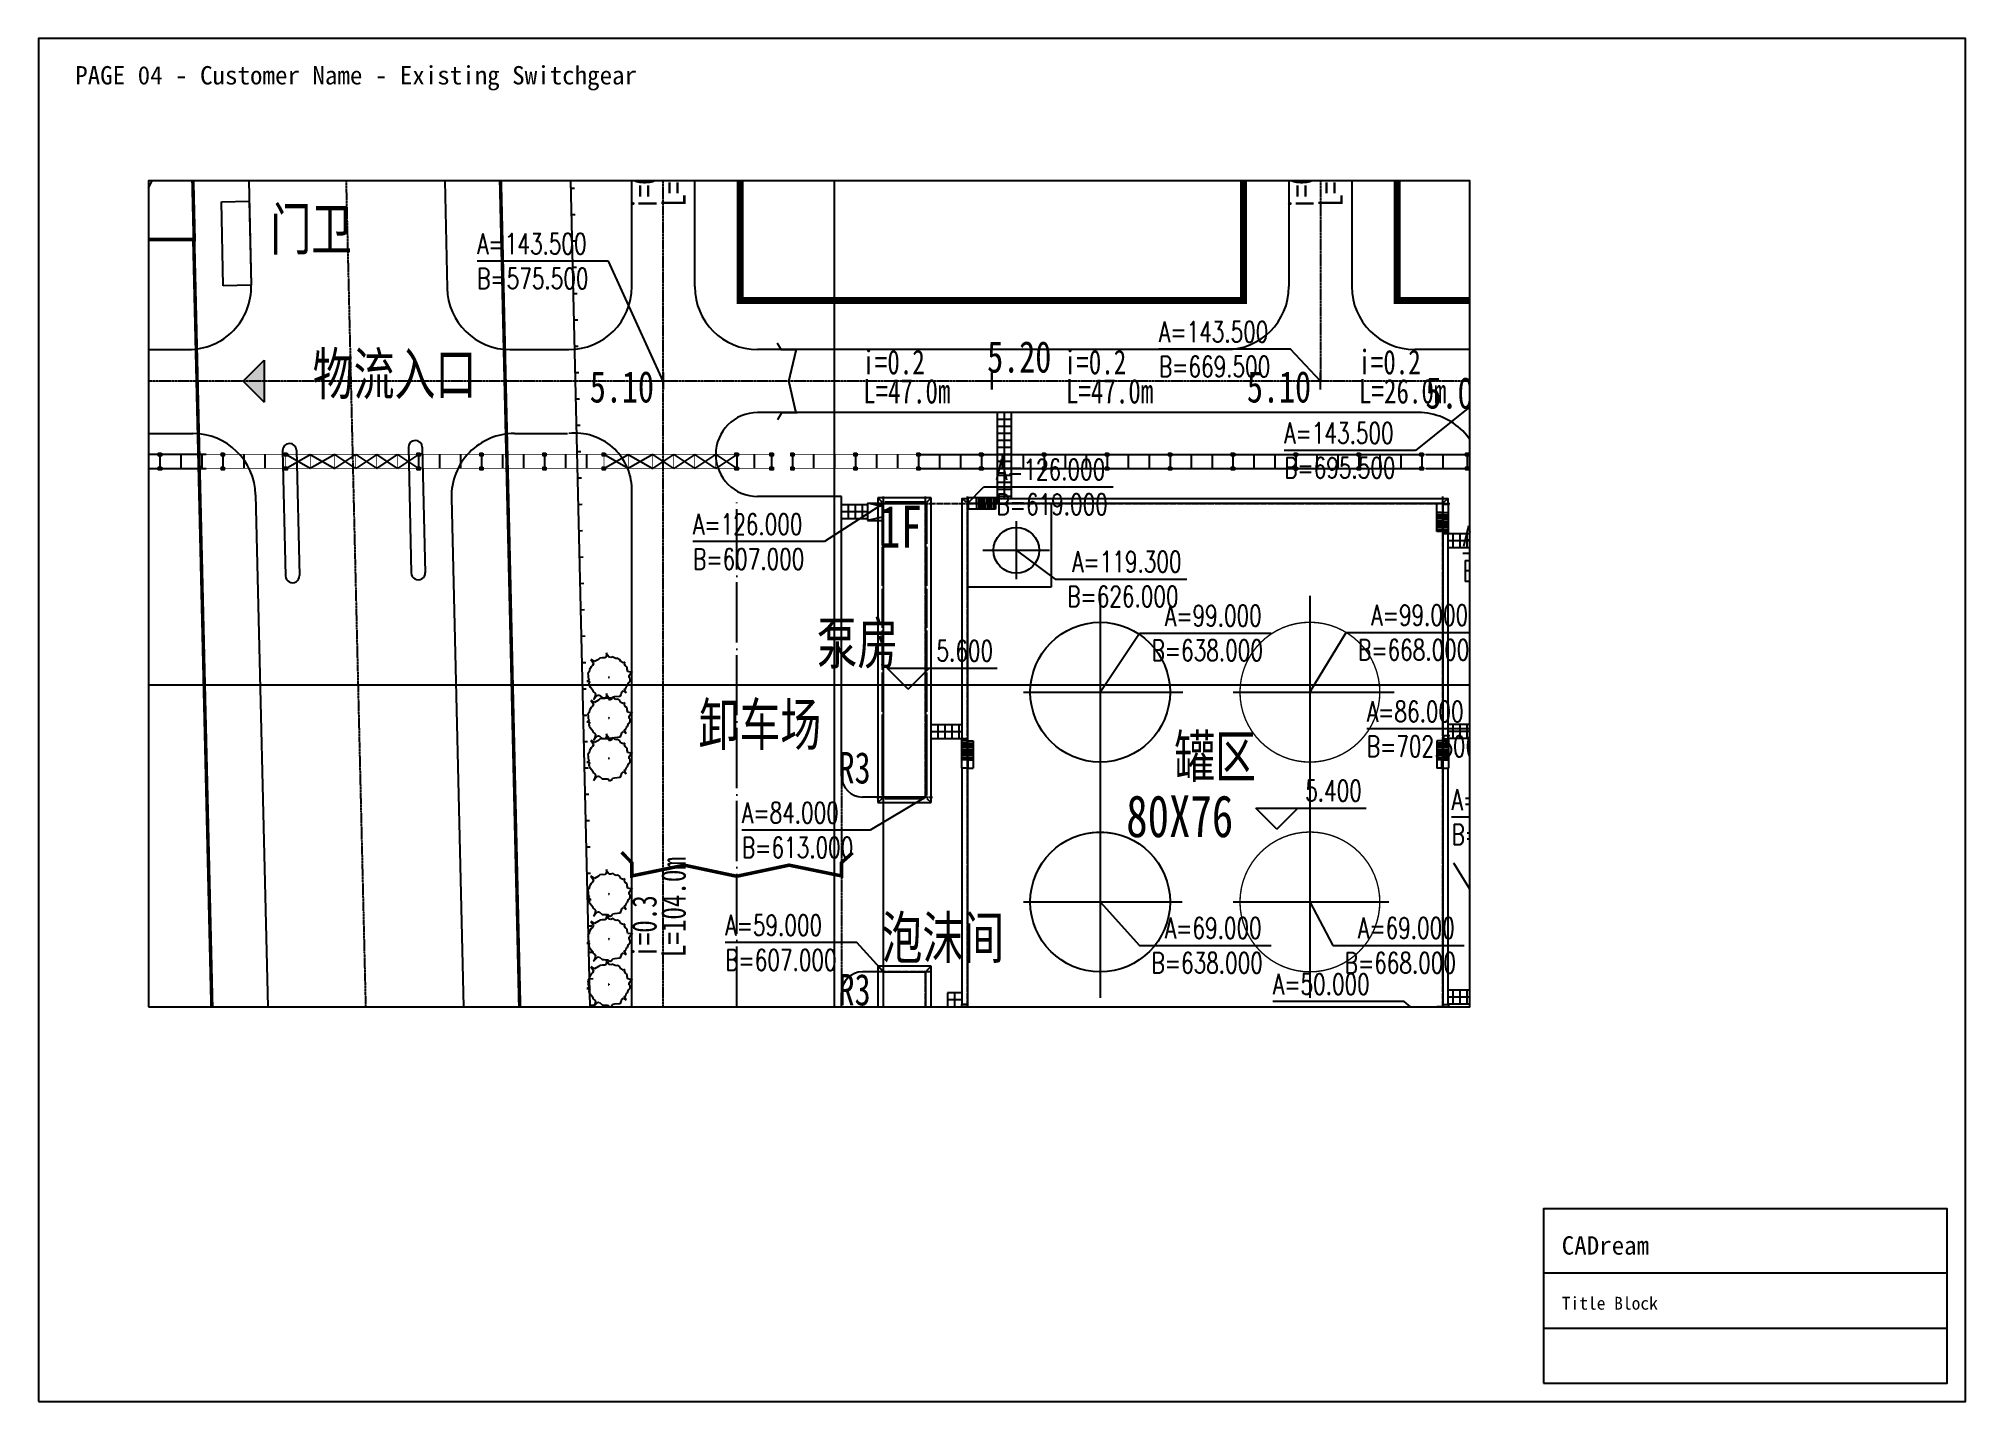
# Paper-space layout 'Layout1' of a CAD drawing. Header units: metres, sheet in millimetres. Extents: x 0 to 420, y 0 to 297.
# The model-space entities are those that its viewports show. They can reach past a viewport. Long polylines and large blocks are cut down to what shows.
import ezdxf

# ---------------------------------------------------------------- set-up
doc = ezdxf.new("R2010")
doc.units = ezdxf.units.M
for name, pattern in [('CENTER2', [28.575, 19.05, -3.175, 3.175, -3.175]), ('DASH', [0.35, 0.25, -0.1]), ('DOTE', [2.42, 2, -0.2, 0.02, -0.2])]:
    doc.linetypes.add(name, pattern=pattern)
for name, color, linetype in [('DIM_COOR', 3, 'CONTINUOUS'), ('DIM_ELEV', 3, 'CONTINUOUS'), ('DIM_SYMB', 3, 'CONTINUOUS'), ('DOTE', 1, 'DOTE'), ('GROUND', 2, 'CONTINUOUS'), ('GT_8', 7, 'CONTINUOUS'), ('PUB_TEXT', 7, 'CONTINUOUS'), ('road', 2, 'CONTINUOUS'), ('SHEET_BORDER', 8, 'Continuous'), ('SHEET_TEXT', 5, 'Continuous'), ('SHEET_TITLEBLOCK', 7, 'Continuous'), ('SHEET_VIEWPORT_FRAME', 6, 'Continuous'), ('STAIR', 2, 'CONTINUOUS'), ('定位中心线', 3, 'CENTER2'), ('新规划建筑', 4, 'CONTINUOUS'), ('方格网', 6, 'CONTINUOUS'), ('管架', 30, 'CONTINUOUS'), ('绿化', 3, 'CONTINUOUS'), ('选址蓝线', 5, 'CONTINUOUS'), ('道路HK', 1, 'CONTINUOUS')]:
    doc.layers.add(name, color=color, linetype=linetype)
doc.styles.add('_TCH_DIM', font='SIMPLEX', dxfattribs={"bigfont": 'GBCBIG'})
doc.styles.add('HZ', font='txt', dxfattribs={"width": 0.75})

# ---------------------------------------------------------------- blocks, each defined once
blk = doc.blocks.new('CADREAM_TITLEBLOCK_V1')
at = {"layer": 'SHEET_TITLEBLOCK'}
for p, q in [((0, 24), (88, 24)), ((0, 12), (88, 12))]:
    blk.add_line(p, q, dxfattribs=at)
blk.add_lwpolyline([(0, 0), (88, 0), (88, 38), (0, 38)], close=True, dxfattribs=at)
for s, height, p in [('CADream', 4, (4, 28)), ('Title Block', 2.8, (4, 16))]:
    blk.add_text(s, height=height, dxfattribs=at).set_placement(p)
blk = doc.blocks.new('$plan$00000783')
for p, q in [((-495.9, 1381.5), (-677.1, 1271.475)), ((-371.925, 1369.275), (-495.9, 1381.5)), ((-257.5, 1442.625), (-371.925, 1369.275)), ((-133.525, 1381.5), (-257.5, 1442.625)), ((-57.225, 1662.7), (-133.525, 1381.5)), ((-19.075, 1442.625), (-57.225, 1662.7)), ((114.425, 1418.175), (-19.075, 1442.625)), ((286.075, 1491.525), (114.425, 1418.175)), ((419.6, 1528.2), (286.075, 1491.525)), ((734.3, 1271.475), (419.6, 1528.2)), ((-1411.4, 134.475), (-1535.375, 61.125)), ((-1535.375, 61.125), (-1420.925, 0)), ((-1249.275, 916.925), (-1459.075, 916.925)), ((-1459.075, 916.925), (-1316.025, 843.575)), ((-1420.925, 0), (-1363.725, -171.15)), ((-1382.775, 281.2), (-1411.4, 134.475)), ((-1306.5, 525.7), (-1401.85, 427.9)), ((-1401.85, 427.9), (-1382.775, 281.2)), ((-1316.025, 843.575), (-1220.675, 684.625)), ((-1220.675, 684.625), (-1306.5, 525.7)), ((-1077.625, 941.375), (-1249.275, 916.925)), ((-982.25, 1051.4), (-1077.625, 941.375)), ((-858.275, 1259.25), (-982.25, 1149.2)), ((-982.25, 1149.2), (-982.25, 1051.4)), ((-677.1, 1271.475), (-858.275, 1259.25)), ((28.6, 36.675), (0, 0)), ((0, 0), (57.2, 0)), ((57.2, 0), (28.6, 36.675)), ((848.725, 1198.125), (734.3, 1271.475)), ((944.1, 1247.025), (848.725, 1198.125)), ((1134.825, 1185.9), (944.1, 1247.025)), ((1125.275, 1063.625), (1134.825, 1185.9)), ((1153.9, 978.05), (1125.275, 1063.625)), ((1316.025, 806.9), (1153.9, 978.05)), ((1411.375, 696.85), (1316.025, 806.9)), ((1430.45, 415.675), (1411.375, 696.85)), ((1516.275, 342.325), (1430.45, 415.675)), ((1754.675, 342.325), (1516.275, 342.325)), ((1525.8, 85.575), (1563.95, 195.6)), ((1554.425, -73.35), (1525.8, 85.575)), ((1563.95, 195.6), (1735.625, 281.2)), ((1735.625, 281.2), (1926.35, 354.55)), ((1926.35, 354.55), (1754.675, 342.325)), ((-1363.725, -171.15), (-1401.85, -330.1)), ((-1401.85, -330.1), (-1354.175, -513.475)), ((-1354.175, -513.475), (-1249.275, -586.825)), ((-1249.275, -586.825), (-1220.675, -684.65)), ((-1220.675, -684.65), (-1220.675, -806.9)), ((-1220.675, -806.9), (-1068.075, -880.25)), ((-1010.875, -1198.125), (-1077.625, -1357.05)), ((-1077.625, -1357.05), (-953.65, -1234.8)), ((-1068.075, -880.25), (-991.8, -978.05)), ((-991.8, -978.05), (-1010.875, -1198.125)), ((-953.65, -1234.8), (-829.675, -1149.225)), ((-829.675, -1149.225), (-734.3, -1173.675)), ((-734.3, -1173.675), (-619.875, -1295.925)), ((-619.875, -1295.925), (-476.825, -1405.95)), ((410.05, -1418.175), (619.85, -1357.05)), ((619.85, -1357.05), (743.825, -1259.25)), ((743.825, -1259.25), (905.95, -1234.8)), ((905.95, -1234.8), (982.25, -1124.775)), ((982.25, -1124.775), (1125.275, -990.275)), ((1125.275, -990.275), (1134.825, -892.475)), ((1134.825, -892.475), (1182.5, -868.025)), ((1182.5, -868.025), (1354.15, -904.7)), ((1211.125, -733.55), (1354.15, -709.1)), ((1354.15, -904.7), (1211.125, -733.55)), ((1354.15, -709.1), (1401.825, -647.975)), ((1401.825, -647.975), (1459.05, -537.925)), ((1449.525, -452.35), (1487.675, -146.7)), ((1497.2, -513.475), (1449.525, -452.35)), ((1459.05, -537.925), (1497.2, -513.475)), ((1487.675, -146.7), (1554.425, -73.35)), ((-476.825, -1405.95), (-343.325, -1418.175)), ((-343.325, -1418.175), (-28.625, -1503.775)), ((-28.625, -1503.775), (57.2, -1797.175)), ((57.2, -1797.175), (95.35, -1503.775)), ((95.35, -1503.775), (133.5, -1454.85)), ((133.5, -1454.85), (267, -1405.95)), ((267, -1405.95), (410.05, -1418.175))]:
    blk.add_line(p, q)
blk = doc.blocks.new('A$C1A160313')
at = {"layer": 'DOTE', "color": 1, "linetype": 'DOTE'}
for p, q in [((2.3, 35), (2.3, 78)), ((8.3, 35), (8.3, 78)), ((14.3, 0), (14.3, 78)), ((82.3, 0), (82.3, 78)), ((1.3, 77), (83.3, 77)), ((1.3, 35), (9.3, 35)), ((9.1, 10), (1.3, 10)), ((2.3, 1), (2.3, 10)), ((8.3, 1), (8.3, 10)), ((1.3, 1), (83.3, 1))]:
    blk.add_line(p, q, dxfattribs=at)
at = {"layer": 'GROUND'}
for p, q in [((9.1, 77.8), (1.5, 77.8)), ((1.5, 77.8), (1.5, 34.2)), ((2.1, 77.2), (1.5, 77.8)), ((8.1, 77.2), (2.5, 77.2)), ((8.5, 77.2), (9.1, 77.8)), ((9.1, 34.2), (9.1, 77.8)), ((14.18, 77.12), (13.58, 77.72)), ((82.42, 77.12), (83.02, 77.72)), ((2.1, 76.8), (2.1, 71.2)), ((8.5, 71.2), (8.5, 76.8)), ((2.1, 70.8), (2.1, 65.2)), ((8.5, 65.2), (8.5, 70.8)), ((2.1, 64.8), (2.1, 59.2)), ((8.5, 59.2), (8.5, 64.8)), ((2.1, 58.8), (2.1, 53.2)), ((8.5, 53.2), (8.5, 58.8)), ((2.1, 52.8), (2.1, 47.2)), ((8.5, 47.2), (8.5, 52.8)), ((2.1, 46.8), (2.1, 35.2)), ((8.5, 35.2), (8.5, 46.8)), ((2.1, 34.8), (1.5, 34.2)), ((1.5, 34.2), (9.1, 34.2)), ((2.5, 34.8), (8.1, 34.8)), ((8.5, 34.8), (9.1, 34.2)), ((9.1, 10.8), (1.5, 10.8)), ((1.5, 10.8), (1.5, 3.7)), ((2.1, 10.2), (1.5, 10.8)), ((8.5, 10.2), (9.1, 10.8)), ((9.1, 0.2), (9.1, 10.8)), ((1.5, 1.2), (1.5, 0.2)), ((2.1, 0.8), (1.5, 0.2)), ((1.5, 0.2), (9.1, 0.2)), ((2.1, 1.2), (2.1, 1.2)), ((8.5, 0.8), (9.1, 0.2)), ((14.18, 0.88), (13.58, 0.28)), ((82.42, 0.88), (83.02, 0.28))]:
    blk.add_line(p, q, dxfattribs=at)
for points in [[(13.58, 43.32), (13.58, 77.72), (14.42, 77.72)], [(18.62, 77.72), (82.18, 77.72)], [(82.18, 77.72), (83.02, 77.72), (83.02, 76.88)], [(83.02, 72.68), (83.02, 43.32)], [(13.58, 5.32), (13.58, 39.12)], [(83.02, 39.12), (83.02, 5.32)], [(14.42, 0.28), (13.58, 0.28), (13.58, 1.12)], [(82.18, 0.28), (14.42, 0.28)], [(83.02, 1.12), (83.02, 0.28), (82.18, 0.28)]]:
    blk.add_lwpolyline(points, dxfattribs=at)
at = {"layer": 'STAIR'}
for p, q in [((14.42, 77.12), (14.42, 77.82)), ((18.62, 77.82), (14.42, 77.82)), ((15.62, 77.12), (15.62, 77.82)), ((15.92, 77.12), (15.92, 77.82)), ((16.22, 77.12), (16.22, 77.82)), ((16.52, 77.12), (16.52, 77.82)), ((16.82, 77.12), (16.82, 77.82)), ((17.12, 77.12), (17.12, 77.82)), ((17.42, 77.12), (17.42, 77.82)), ((17.72, 77.12), (17.72, 77.82)), ((18.02, 77.12), (18.02, 77.82)), ((18.32, 77.12), (18.32, 77.82)), ((18.62, 77.12), (18.62, 77.82)), ((0, 77.05), (0, 74.55)), ((0, 77.05), (2.1, 77.05)), ((2.1, 76.55), (0, 77.05)), ((2.1, 75.05), (0, 74.55)), ((0, 74.55), (2.1, 74.55)), ((2.1, 76.8), (2.1, 74.55)), ((14.42, 76.88), (14.42, 76.18)), ((18.32, 76.18), (14.42, 76.18)), ((15.62, 76.88), (15.62, 76.18)), ((15.92, 76.88), (15.92, 76.18)), ((16.22, 76.88), (16.22, 76.18)), ((16.52, 76.88), (16.52, 76.18)), ((16.82, 76.88), (16.82, 76.18)), ((17.12, 76.88), (17.12, 76.18)), ((17.42, 76.88), (17.42, 76.18)), ((17.72, 76.88), (17.72, 76.18)), ((18.02, 76.88), (18.02, 76.18)), ((18.32, 76.88), (18.32, 76.18)), ((81.48, 72.98), (81.48, 76.88)), ((82.18, 75.68), (81.48, 75.68)), ((82.18, 75.38), (81.48, 75.38)), ((82.18, 75.08), (81.48, 75.08)), ((82.18, 74.78), (81.48, 74.78)), ((82.18, 74.48), (81.48, 74.48)), ((82.42, 76.88), (83.12, 76.88)), ((82.42, 75.68), (83.12, 75.68)), ((82.42, 75.38), (83.12, 75.38)), ((82.42, 75.08), (83.12, 75.08)), ((82.42, 74.78), (83.12, 74.78)), ((82.42, 74.48), (83.12, 74.48)), ((83.12, 72.68), (83.12, 76.88)), ((82.18, 74.18), (81.48, 74.18)), ((82.18, 73.88), (81.48, 73.88)), ((82.18, 73.58), (81.48, 73.58)), ((82.18, 73.28), (81.48, 73.28)), ((82.18, 72.98), (81.48, 72.98)), ((82.42, 74.18), (83.12, 74.18)), ((82.42, 73.88), (83.12, 73.88)), ((82.42, 73.58), (83.12, 73.58)), ((82.42, 73.28), (83.12, 73.28)), ((82.42, 72.98), (83.12, 72.98)), ((82.42, 72.68), (83.12, 72.68)), ((2.1, 71.4), (2.1, 71)), ((14.18, 43.32), (13.48, 43.32)), ((13.48, 43.32), (13.48, 39.12)), ((14.18, 43.02), (13.48, 43.02)), ((14.18, 42.72), (13.48, 42.72)), ((14.18, 42.42), (13.48, 42.42)), ((14.18, 42.12), (13.48, 42.12)), ((14.18, 41.82), (13.48, 41.82)), ((14.18, 41.52), (13.48, 41.52)), ((14.42, 43.02), (15.12, 43.02)), ((14.42, 42.72), (15.12, 42.72)), ((14.42, 42.42), (15.12, 42.42)), ((14.42, 42.12), (15.12, 42.12)), ((14.42, 41.82), (15.12, 41.82)), ((14.42, 41.52), (15.12, 41.52)), ((15.12, 43.02), (15.12, 39.12)), ((82.18, 43.02), (81.48, 43.02)), ((81.48, 43.02), (81.48, 39.12)), ((82.18, 42.72), (81.48, 42.72)), ((82.18, 42.42), (81.48, 42.42)), ((82.18, 42.12), (81.48, 42.12)), ((82.18, 41.82), (81.48, 41.82)), ((82.18, 41.52), (81.48, 41.52)), ((82.42, 43.32), (83.12, 43.32)), ((82.42, 43.02), (83.12, 43.02)), ((82.42, 42.72), (83.12, 42.72)), ((82.42, 42.42), (83.12, 42.42)), ((82.42, 42.12), (83.12, 42.12)), ((82.42, 41.82), (83.12, 41.82)), ((82.42, 41.52), (83.12, 41.52)), ((83.12, 43.32), (83.12, 39.12)), ((14.18, 41.22), (13.48, 41.22)), ((14.18, 40.92), (13.48, 40.92)), ((14.18, 40.62), (13.48, 40.62)), ((14.18, 40.32), (13.48, 40.32)), ((14.18, 39.12), (13.48, 39.12)), ((14.42, 41.22), (15.12, 41.22)), ((14.42, 40.92), (15.12, 40.92)), ((14.42, 40.62), (15.12, 40.62)), ((14.42, 39.12), (14.42, 40.32)), ((14.42, 40.32), (15.12, 40.32)), ((14.42, 39.12), (15.12, 39.12)), ((82.18, 41.22), (81.48, 41.22)), ((82.18, 40.92), (81.48, 40.92)), ((82.18, 40.62), (81.48, 40.62)), ((82.18, 40.32), (81.48, 40.32)), ((82.18, 39.12), (81.48, 39.12)), ((82.18, 39.12), (82.18, 40.32)), ((82.42, 41.22), (83.12, 41.22)), ((82.42, 40.92), (83.12, 40.92)), ((82.42, 40.62), (83.12, 40.62)), ((82.42, 40.32), (83.12, 40.32)), ((82.42, 39.12), (83.12, 39.12)), ((0.3, 3.7), (0.3, 1.2)), ((0.3, 3.7), (2.1, 3.7)), ((2.1, 3.2), (0.3, 3.7)), ((13.48, 5.32), (13.48, 1.12)), ((14.18, 5.32), (13.48, 5.32)), ((14.18, 5.02), (13.48, 5.02)), ((14.18, 4.72), (13.48, 4.72)), ((14.18, 4.42), (13.48, 4.42)), ((14.18, 4.12), (13.48, 4.12)), ((14.18, 3.82), (13.48, 3.82)), ((14.18, 3.52), (13.48, 3.52)), ((14.18, 3.22), (13.48, 3.22)), ((14.18, 2.92), (13.48, 2.92)), ((14.42, 5.02), (15.12, 5.02)), ((14.42, 4.72), (15.12, 4.72)), ((14.42, 4.42), (15.12, 4.42)), ((14.42, 4.12), (15.12, 4.12)), ((14.42, 3.82), (15.12, 3.82)), ((14.42, 3.52), (15.12, 3.52)), ((14.42, 3.22), (15.12, 3.22)), ((14.42, 2.92), (15.12, 2.92)), ((15.12, 5.02), (15.12, 1.12)), ((82.18, 5.02), (81.48, 5.02)), ((81.48, 5.02), (81.48, 1.12)), ((82.18, 4.72), (81.48, 4.72)), ((82.18, 4.42), (81.48, 4.42)), ((82.18, 4.12), (81.48, 4.12)), ((82.18, 3.82), (81.48, 3.82)), ((82.18, 3.52), (81.48, 3.52)), ((82.18, 3.22), (81.48, 3.22)), ((82.18, 2.92), (81.48, 2.92)), ((82.42, 5.32), (83.12, 5.32)), ((82.42, 5.02), (83.12, 5.02)), ((82.42, 4.72), (83.12, 4.72)), ((82.42, 4.42), (83.12, 4.42)), ((82.42, 4.12), (83.12, 4.12)), ((82.42, 3.82), (83.12, 3.82)), ((82.42, 3.52), (83.12, 3.52)), ((82.42, 3.22), (83.12, 3.22)), ((82.42, 2.92), (83.12, 2.92)), ((83.12, 5.32), (83.12, 1.12)), ((2.1, 1.7), (0.3, 1.2)), ((0.3, 1.2), (2.1, 1.2)), ((14.18, 2.62), (13.48, 2.62)), ((14.18, 2.32), (13.48, 2.32)), ((14.18, 1.12), (13.48, 1.12)), ((14.42, 2.62), (15.12, 2.62)), ((14.42, 1.12), (14.42, 2.32)), ((14.42, 2.32), (15.12, 2.32)), ((14.42, 1.12), (15.12, 1.12)), ((82.18, 2.62), (81.48, 2.62)), ((82.18, 2.32), (81.48, 2.32)), ((82.18, 1.12), (81.48, 1.12)), ((82.18, 1.12), (82.18, 2.32)), ((82.42, 2.62), (83.12, 2.62)), ((82.42, 2.32), (83.12, 2.32)), ((82.42, 1.12), (83.12, 1.12))]:
    blk.add_line(p, q, dxfattribs=at)
blk = doc.blocks.new('$LinePat$围墙')
at = {"color": 0}
blk.add_line((600, 0), (600, -160), dxfattribs=at)
at = {"color": 0, "const_width": 40}
blk.add_lwpolyline([(0, 0), (1201, 0)], dxfattribs=at)

msp = doc.modelspace()

# ---------------------------------------------------------------- hatches: boundary and pattern name
at = {"layer": 'DIM_ELEV', "linetype": 'Continuous'}
msp.add_hatch(color=256, dxfattribs=at).paths.add_polyline_path([(515.39, 143.48), (518.39, 146.48), (518.39, 140.48)])

# ---------------------------------------------------------------- linework, layer by layer
at = {"linetype": 'Continuous'}
for p, q in [((512.28, 169.11), (516.28, 169.21)), ((512.56, 157.12), (512.28, 169.11)), ((516.28, 169.21), (516.55, 157.21)), ((516.55, 157.21), (512.56, 157.12)), ((607, 126), (613, 126)), ((607, 84), (607, 126)), ((613, 126), (613, 84)), ((607, 84), (607, 84)), ((613, 84), (607, 84)), ((607, 59), (613, 59)), ((607, 50), (607, 59)), ((613, 59), (613, 50))]:
    msp.add_line(p, q, dxfattribs=at)
at = {"linetype": 'DASH', "ltscale": 0.01}
msp.add_line((601, 87), (601, 56), dxfattribs=at)
at = {"linetype": 'DASH', "ltscale": 0.03, "const_width": 1, "flags": 128}
for points in [[(586.5, 330), (586.5, 155), (658.5, 155), (658.5, 330)], [(752.5, 330), (752.5, 155), (680.5, 155), (680.5, 330)]]:
    msp.add_lwpolyline(points, close=True, dxfattribs=at)
at = {"linetype": 'Continuous', "flags": 128}
for points, const_width in [([(591.79, 148.94), (592.37, 148), (594.52, 148), (593.45, 143.5), (594.47, 139), (592.47, 139), (591.84, 137.96)], 0.3), ([(574.25, 143.5), (576.75, 143.5)], 0.3), ([(575.5, 144.75), (575.5, 142.25)], 0.3), ([(621.25, 143.5), (623.75, 143.5)], 0.3), ([(622.5, 144.75), (622.5, 142.25)], 0.3), ([(668.25, 143.5), (670.75, 143.5)], 0.3), ([(669.5, 144.75), (669.5, 142.25)], 0.3), ([(691.6, 102.62), (692.5, 102.21), (692.5, 100.41), (695.5, 101.29), (698.5, 100.46), (698.5, 102.16), (699.58, 102.63)], 0.3), ([(569.53, 76.1), (571, 74.61), (571, 72.72), (578.5, 74.26), (586, 72.67), (593.5, 74.26), (601, 72.72), (601, 74.61), (602.58, 76.04)], 0.5)]:
    msp.add_lwpolyline(points, dxfattribs=dict(at, const_width=const_width))
at = {"ltscale": 50, "const_width": 0.1}
for points in [[(591, 133), (464.6, 133)], [(612, 133), (594, 133)], [(612, 131), (700.5, 131), (700.5, 86), (702.5, 86), (702.5, 133), (612, 133)], [(464.6, 131), (591, 131)], [(594, 131), (612, 131)]]:
    msp.add_lwpolyline(points, dxfattribs=at)
at = {"ltscale": 50, "const_width": 0.1, "elevation": 0}
for points in [[(503.5, 133), (503.5, 131)], [(506.5, 133), (506.5, 131)], [(509.5, 133), (509.5, 131)], [(512.5, 133), (512.5, 131)], [(515.5, 133), (515.5, 131)], [(518.5, 133), (518.5, 131)], [(521.5, 133), (521.5, 131)], [(525, 133), (525, 131)], [(528.5, 133), (528.5, 131)], [(531.5, 133), (531.5, 131)], [(534.5, 133), (534.5, 131)], [(537.5, 133), (537.5, 131)], [(540.5, 133), (540.5, 131)], [(543.5, 133), (543.5, 131)], [(546.5, 133), (546.5, 131)], [(549.5, 133), (549.5, 131)], [(552.5, 133), (552.5, 131)], [(555.5, 133), (555.5, 131)], [(558.5, 133), (558.5, 131)], [(561.5, 133), (561.5, 131)], [(564.5, 133), (564.5, 131)], [(567, 133), (567, 131)], [(570.5, 133), (570.5, 131)], [(574, 133), (574, 131)], [(577, 133), (577, 131)], [(580, 133), (580, 131)], [(583, 133), (583, 131)], [(586, 133), (586, 131)], [(588.5, 133), (588.5, 131)], [(591, 133), (591, 131)], [(594, 133), (594, 131)], [(597, 133), (597, 131)], [(600, 133), (600, 131)], [(603, 133), (603, 131)], [(606, 133), (606, 131)], [(609, 133), (609, 131)], [(612, 133), (612, 131)], [(615, 133), (615, 131)], [(618, 133), (618, 131)], [(621, 133), (621, 131)], [(624, 133), (624, 131)], [(627, 133), (627, 131)], [(630, 133), (630, 131)], [(633, 133), (633, 131)], [(636, 133), (636, 131)], [(639, 133), (639, 131)], [(642, 133), (642, 131)], [(645, 133), (645, 131)], [(648, 133), (648, 131)], [(651, 133), (651, 131)], [(654, 133), (654, 131)], [(657, 133), (657, 131)], [(660, 133), (660, 131)], [(663, 133), (663, 131)], [(666, 133), (666, 131)], [(669, 133), (669, 131)], [(672, 133), (672, 131)], [(675, 133), (675, 131)], [(678, 133), (678, 131)], [(681, 133), (681, 131)], [(684, 133), (684, 131)], [(687, 133), (687, 131)], [(690.5, 133), (690.5, 131)]]:
    msp.add_lwpolyline(points, dxfattribs=at)
at = {"color": 3}
msp.add_circle((626, 119.29), 3.27, dxfattribs=at)
at = {"color": 3, "ltscale": 10}
for centre in [(638, 99), (638, 69)]:
    msp.add_circle(centre, 10, dxfattribs=at)
at = {"layer": 'DIM_COOR', "color": 3, "linetype": 'Continuous'}
for p, q in [((567.68, 160.65), (548.87, 160.65)), ((575.5, 143.5), (567.68, 160.65)), ((665.21, 148.06), (646.4, 148.06)), ((669.5, 143.5), (665.21, 148.06)), ((695.5, 143.5), (683.13, 133.58)), ((683.13, 133.58), (664.32, 133.58)), ((619, 126), (621.38, 128.36)), ((621.38, 128.36), (639.86, 128.36)), ((607, 126), (598.56, 120.53)), ((598.56, 120.53), (579.75, 120.53)), ((626, 119.3), (631.57, 115.17)), ((708.24, 118.82), (689.87, 118.82)), ((631.57, 115.17), (650.38, 115.17)), ((668, 99), (673.17, 107.54)), ((673.17, 107.54), (691.98, 107.54)), ((638, 99), (643.64, 107.46)), ((643.64, 107.46), (662.45, 107.46)), ((694.94, 93.74), (676.13, 93.74)), ((613, 84), (605.12, 79.27)), ((706.64, 81.14), (688.27, 81.14)), ((605.12, 79.27), (586.75, 79.27)), ((638, 69), (643.63, 62.78)), ((668, 69), (671.26, 62.78)), ((603.17, 63.19), (584.36, 63.19)), ((607, 59), (603.17, 63.19)), ((643.63, 62.78), (662.44, 62.78)), ((671.26, 62.78), (690.07, 62.78)), ((681.51, 54.76), (662.7, 54.76)), ((687, 50), (681.51, 54.76))]:
    msp.add_line(p, q, dxfattribs=at)
at = {"layer": 'DIM_ELEV', "linetype": 'Continuous'}
for p, q in [((515.39, 143.48), (518.39, 146.48)), ((518.39, 146.48), (518.39, 140.48)), ((515.39, 143.48), (518.39, 140.48)), ((610.52, 99.43), (607.52, 102.43)), ((607.52, 102.43), (623.28, 102.43)), ((610.52, 99.43), (613.52, 102.43)), ((663.27, 79.43), (660.27, 82.43)), ((660.27, 82.43), (676.03, 82.43)), ((663.27, 79.43), (666.27, 82.43))]:
    msp.add_line(p, q, dxfattribs=at)
at = {"layer": 'DIM_SYMB', "linetype": 'Continuous'}
for points in [[(575.5, 166.43, 0, 0, 0), (575.5, 177.49, 0.8, 0, 0), (575.5, 180.49, 0, 0, 0)], [(669.5, 166.43, 0, 0, 0), (669.5, 177.49, 0.8, 0, 0), (669.5, 180.49, 0, 0, 0)], [(614.58, 143.5, 0, 0, 0), (603.51, 143.5, 0.8, 0, 0), (600.51, 143.5, 0, 0, 0)], [(632.42, 143.5, 0, 0, 0), (643.49, 143.5, 0.8, 0, 0), (646.49, 143.5, 0, 0, 0)], [(675.13, 143.5, 0, 0, 0), (686.2, 143.5, 0.8, 0, 0), (689.2, 143.5, 0, 0, 0)], [(615.07, 133.74, 0, 0, 0), (612.26, 136.62, 0.4, 0, 0), (611.21, 137.7, 0, 0, 0)], [(643.74, 133.74, 0, 0, 0), (646.54, 136.62, 0.4, 0, 0), (647.59, 137.7, 0, 0, 0)], [(614.03, 79.04, 0, 0, 0), (611.26, 76.65, 0.4, 0, 0), (610.13, 75.67, 0, 0, 0)], [(688.57, 74.54, 0, 0, 0), (690.14, 72.04, 0.4, 0, 0), (690.94, 70.77, 0, 0, 0)], [(598.83, 71.87, 0, 0, 0), (602.59, 71.87, 0.533, 0, 0), (604.59, 71.87, 0, 0, 0)], [(575.5, 71.01, 0, 0, 0), (575.5, 59.94, 0.8, 0, 0), (575.5, 56.94, 0, 0, 0)], [(614.03, 66.09, 0, 0, 0), (611.26, 63.7, 0.4, 0, 0), (610.13, 62.72, 0, 0, 0)]]:
    msp.add_lwpolyline(points, format="xyseb", dxfattribs=at)
at = {"layer": 'DOTE', "ltscale": 0.01}
for p, q in [((522.5, 494.06), (534.8, -25.68)), ((575.5, 39.5), (575.5, 344.5)), ((669.5, 344.5), (669.5, 143.5)), ((530.88, 143.5), (-2.5, 143.5)), ((762, 143.5), (530.88, 143.5))]:
    msp.add_line(p, q, dxfattribs=at)
at = {"layer": 'DOTE', "ltscale": 10}
msp.add_line((586, 39.5), (586, 126.29), dxfattribs=at)
at = {"layer": 'DOTE', "color": 1, "linetype": 'ByBlock', "ltscale": 2000}
for p, q in [((626, 123.46), (626, 115.14)), ((621.21, 119.3), (630.75, 119.3))]:
    msp.add_line(p, q, dxfattribs=at)
at = {"layer": 'DOTE', "color": 1, "linetype": 'DOTE', "ltscale": 2000}
for p, q in [((638, 112.8), (638, 55.3)), ((668, 112.8), (668, 55.3)), ((627.03, 99), (649.83, 99)), ((657.03, 99), (680.07, 99)), ((627.03, 69), (649.72, 69)), ((657.03, 69), (679.31, 69))]:
    msp.add_line(p, q, dxfattribs=at)
at = {"layer": 'DOTE', "linetype": 'DOTE', "ltscale": 0.01, "const_width": 0.5, "flags": 128}
msp.add_lwpolyline([(779.83, 9.79), (777.92, 437.27), (546.09, 435.4), (556.2, 0.56)], close=True, dxfattribs=at)
at = {"layer": 'DOTE', "linetype": 'DOTE', "ltscale": 15, "const_width": 0.5, "flags": 128}
for points in [[(403.79, 314.07), (504.9, 314.08), (508.4, 163.74), (407.29, 163.73)], [(407.22, 163.74), (508.33, 163.78), (512.29, -3.88), (411.28, -8.08)]]:
    msp.add_lwpolyline(points, close=True, dxfattribs=at)
at = {"layer": 'GT_8'}
for p, q in [((607, 84), (607, 126)), ((607, 126), (613, 126)), ((613, 126), (613, 84)), ((687, 126), (619, 126)), ((619, 126), (619, 50)), ((631, 126), (631, 114)), ((687, 126), (687, 50)), ((631, 114), (619, 114)), ((613, 84), (607, 84))]:
    msp.add_line(p, q, dxfattribs=at)
at = {"layer": 'road', "linetype": 'Continuous'}
for p, q in [((580, 157), (580, 334)), ((571, 157), (571, 331)), ((665, 331), (665, 157)), ((674, 331), (674, 157)), ((501.5, 148), (507.56, 148)), ((553.57, 148), (562, 148)), ((656, 148), (589, 148)), ((750, 148), (683, 148)), ((683.5, 139), (589, 139)), ((623.32, 126.82), (623.32, 139)), ((625.32, 138), (623.32, 138)), ((624.32, 126.72), (624.32, 139)), ((625.32, 126.72), (625.32, 139)), ((501.5, 136), (508.18, 136)), ((554.2, 136), (561.82, 136)), ((625.32, 137), (623.32, 137)), ((625.32, 136), (623.32, 136)), ((625.32, 135), (623.32, 135)), ((625.32, 134), (623.32, 134)), ((625.32, 133), (623.32, 133)), ((625.32, 132), (623.32, 132)), ((625.32, 131), (623.32, 131)), ((625.32, 130), (623.32, 130)), ((571, 35), (571, 128.11)), ((601, 127), (589, 127)), ((601, 87), (601, 127)), ((625.32, 129), (623.32, 129)), ((625.32, 128), (623.32, 128)), ((625.32, 127), (623.32, 127)), ((604.7, 125.8), (601, 125.8)), ((604.7, 124.8), (601, 124.8)), ((602, 123.8), (602, 125.8)), ((603, 123.8), (603, 125.8)), ((604, 123.8), (604, 125.8)), ((604.7, 123.8), (601, 123.8)), ((687.72, 121.68), (692.5, 121.68)), ((688.5, 119.68), (688.5, 121.68)), ((689.5, 119.68), (689.5, 121.68)), ((690.5, 119.68), (690.5, 121.68)), ((691.5, 119.68), (691.5, 121.68)), ((687.72, 120.68), (692.5, 120.68)), ((687.72, 119.68), (692.5, 119.68)), ((618.28, 94.32), (613.8, 94.32)), ((614.8, 94.32), (614.8, 92.32)), ((615.8, 94.32), (615.8, 92.32)), ((616.8, 94.32), (616.8, 92.32)), ((617.8, 94.32), (617.8, 92.32)), ((687.72, 94.42), (692.5, 94.42)), ((688.5, 92.42), (688.5, 94.42)), ((689.5, 92.42), (689.5, 94.42)), ((690.5, 92.42), (690.5, 94.42)), ((691.5, 92.42), (691.5, 94.42)), ((618.28, 93.32), (613.8, 93.32)), ((618.18, 92.32), (613.8, 92.32)), ((687.72, 93.42), (692.5, 93.42)), ((687.72, 92.42), (692.5, 92.42)), ((607, 84), (604, 84)), ((607, 59), (607, 84)), ((607, 59), (604, 59)), ((601, 53), (601, 56)), ((616.18, 56), (616.18, 44)), ((618.28, 56), (616.18, 56)), ((617.18, 56), (617.18, 44)), ((687.72, 56.41), (692.5, 56.41)), ((687.72, 55.41), (692.5, 55.41)), ((688.5, 54.41), (688.5, 56.41)), ((689.5, 54.41), (689.5, 56.41)), ((690.5, 54.41), (690.5, 56.41)), ((691.5, 54.41), (691.5, 56.41)), ((618.28, 55), (616.18, 55)), ((618.18, 54), (616.18, 54)), ((618.18, 54.32), (618.18, 44)), ((687.72, 54.41), (692.5, 54.41))]:
    msp.add_line(p, q, dxfattribs=at)
for centre, radius, start, end in [((507.56, 157), 9, 270, 1.3299), ((501.5, 157), 9, 180, 270), ((553.57, 157), 9, 181.2552, 270), ((562, 157), 9, 270, 0), ((589, 157), 9, 180, 270), ((656, 157), 9, 270, 0), ((683, 157), 9, 180, 270), ((589, 133, 0), 6, 90, 270), ((683.5, 130), 9, 0, 90), ((501.5, 130), 6, 90, 180), ((508.18, 127), 9, 1.3561, 90), ((554.2, 127), 9, 90, 181.3562), ((562.89, 127.94), 8.11, 1.2103, 96.286), ((604, 87), 3, 180, 270), ((604, 56), 3, 90, 180)]:
    msp.add_arc(centre, radius, start, end, dxfattribs=at)
at = {"layer": '定位中心线', "linetype": 'ByBlock', "elevation": 0}
for points in [[(503.7, 133.2), (503.7, 132.8), (503.3, 132.8), (503.3, 133.2)], [(512.7, 133.2), (512.7, 132.8), (512.3, 132.8), (512.3, 133.2)], [(521.7, 133.2), (521.7, 132.8), (521.3, 132.8), (521.3, 133.2)], [(540.7, 133.2), (540.7, 132.8), (540.3, 132.8), (540.3, 133.2)], [(549.7, 133.2), (549.7, 132.8), (549.3, 132.8), (549.3, 133.2)], [(558.7, 133.2), (558.7, 132.8), (558.3, 132.8), (558.3, 133.2)], [(567.2, 133.2), (567.2, 132.8), (566.8, 132.8), (566.8, 133.2)], [(586.2, 133.2), (586.2, 132.8), (585.8, 132.8), (585.8, 133.2)], [(591.2, 133.2), (591.2, 132.8), (590.8, 132.8), (590.8, 133.2)], [(594.2, 133.2), (594.2, 132.8), (593.8, 132.8), (593.8, 133.2)], [(603.2, 133.2), (603.2, 132.8), (602.8, 132.8), (602.8, 133.2)], [(612.2, 133.2), (612.2, 132.8), (611.8, 132.8), (611.8, 133.2)], [(621.2, 133.2), (621.2, 132.8), (620.8, 132.8), (620.8, 133.2)], [(630.2, 133.2), (630.2, 132.8), (629.8, 132.8), (629.8, 133.2)], [(639.2, 133.2), (639.2, 132.8), (638.8, 132.8), (638.8, 133.2)], [(648.2, 133.2), (648.2, 132.8), (647.8, 132.8), (647.8, 133.2)], [(657.2, 133.2), (657.2, 132.8), (656.8, 132.8), (656.8, 133.2)], [(666.2, 133.2), (666.2, 132.8), (665.8, 132.8), (665.8, 133.2)], [(675.2, 133.2), (675.2, 132.8), (674.8, 132.8), (674.8, 133.2)], [(684.2, 133.2), (684.2, 132.8), (683.8, 132.8), (683.8, 133.2)], [(690.7, 133.2), (690.7, 132.8), (690.3, 132.8), (690.3, 133.2)], [(503.7, 131.2), (503.7, 130.8), (503.3, 130.8), (503.3, 131.2)], [(512.7, 131.2), (512.7, 130.8), (512.3, 130.8), (512.3, 131.2)], [(521.7, 131.2), (521.7, 130.8), (521.3, 130.8), (521.3, 131.2)], [(540.7, 131.2), (540.7, 130.8), (540.3, 130.8), (540.3, 131.2)], [(549.7, 131.2), (549.7, 130.8), (549.3, 130.8), (549.3, 131.2)], [(558.7, 131.2), (558.7, 130.8), (558.3, 130.8), (558.3, 131.2)], [(567.2, 131.2), (567.2, 130.8), (566.8, 130.8), (566.8, 131.2)], [(586.2, 131.2), (586.2, 130.8), (585.8, 130.8), (585.8, 131.2)], [(591.2, 131.2), (591.2, 130.8), (590.8, 130.8), (590.8, 131.2)], [(594.2, 131.2), (594.2, 130.8), (593.8, 130.8), (593.8, 131.2)], [(603.2, 131.2), (603.2, 130.8), (602.8, 130.8), (602.8, 131.2)], [(612.2, 131.2), (612.2, 130.8), (611.8, 130.8), (611.8, 131.2)], [(621.2, 131.2), (621.2, 130.8), (620.8, 130.8), (620.8, 131.2)], [(630.2, 131.2), (630.2, 130.8), (629.8, 130.8), (629.8, 131.2)], [(639.2, 131.2), (639.2, 130.8), (638.8, 130.8), (638.8, 131.2)], [(648.2, 131.2), (648.2, 130.8), (647.8, 130.8), (647.8, 131.2)], [(657.2, 131.2), (657.2, 130.8), (656.8, 130.8), (656.8, 131.2)], [(666.2, 131.2), (666.2, 130.8), (665.8, 130.8), (665.8, 131.2)], [(675.2, 131.2), (675.2, 130.8), (674.8, 130.8), (674.8, 131.2)], [(684.2, 131.2), (684.2, 130.8), (683.8, 130.8), (683.8, 131.2)], [(690.7, 131.2), (690.7, 130.8), (690.3, 130.8), (690.3, 131.2)]]:
    msp.add_lwpolyline(points, close=True, dxfattribs=at)
at = {"layer": '新规划建筑', "color": 0, "linetype": 'Continuous', "const_width": 0.2}
for points in [[(628, 99, 1), (648, 99, 1), (628, 99, 1)], [(628, 69, 1), (648, 69, 1), (628, 69, 1)]]:
    msp.add_lwpolyline(points, format="xyb", dxfattribs=at)
at = {"layer": '新规划建筑', "color": 0, "linetype": 'DASH', "ltscale": 3000, "const_width": 0.2}
for points in [[(658, 99, 1), (678, 99, 1), (658, 99, 1)], [(658, 69, 1), (678, 69, 1), (658, 69, 1)]]:
    msp.add_lwpolyline(points, format="xyb", dxfattribs=at)
at = {"layer": '方格网', "color": 6, "linetype": 'Continuous'}
for p, q in [((600, -54.65), (600, 494.06)), ((850.55, 100), (-76.88, 100))]:
    msp.add_line(p, q, dxfattribs=at)
at = {"layer": '管架', "ltscale": 1000}
for p, q in [((510.1, 133), (499.1, 133)), ((503.5, 133, 0), (503.5, 131, 0)), ((506.5, 133, 0), (506.5, 131, 0)), ((509.5, 133, 0), (509.5, 131, 0)), ((512.5, 133, 0), (512.5, 131, 0)), ((515.5, 133, 0), (515.5, 131, 0)), ((518.5, 133, 0), (518.5, 131, 0)), ((525, 131, 0), (521.5, 133, 0)), ((521.5, 131, 0), (525, 133, 0)), ((528.5, 133, 0), (525, 131, 0)), ((525, 133, 0), (528.5, 131, 0)), ((531.5, 131, 0), (528.5, 133, 0)), ((528.5, 131, 0), (531.5, 133, 0)), ((534.5, 133, 0), (531.5, 131, 0)), ((531.5, 133, 0), (534.5, 131, 0)), ((537.5, 131, 0), (534.5, 133, 0)), ((534.5, 131, 0), (537.5, 133, 0)), ((540.5, 133, 0), (537.5, 131, 0)), ((537.5, 133, 0), (540.5, 131, 0)), ((540.5, 133, 0), (540.5, 131, 0)), ((543.5, 133, 0), (543.5, 131, 0)), ((546.5, 133, 0), (546.5, 131, 0)), ((549.5, 133, 0), (549.5, 131, 0)), ((552.5, 133, 0), (552.5, 131, 0)), ((555.5, 133, 0), (555.5, 131, 0)), ((558.5, 133, 0), (558.5, 131, 0)), ((561.5, 133, 0), (561.5, 131, 0)), ((564.5, 133, 0), (564.5, 131, 0)), ((570.5, 131, 0), (567, 133, 0)), ((567, 131, 0), (570.5, 133, 0)), ((574, 133, 0), (570.5, 131, 0)), ((570.5, 133, 0), (574, 131, 0)), ((577, 131, 0), (574, 133, 0)), ((574, 131, 0), (577, 133, 0)), ((580, 133, 0), (577, 131, 0)), ((577, 133, 0), (580, 131, 0)), ((583, 131, 0), (580, 133, 0)), ((580, 131, 0), (583, 133, 0)), ((586, 133, 0), (583, 131, 0)), ((583, 133, 0), (586, 131, 0)), ((586, 133, 0), (586, 131, 0)), ((588.5, 133, 0), (588.5, 131, 0)), ((591, 133, 0), (591, 131, 0)), ((594, 133, 0), (594, 131, 0)), ((597, 133, 0), (597, 131, 0)), ((600, 133, 0), (600, 131, 0)), ((603, 133, 0), (603, 131, 0)), ((606, 133, 0), (606, 131, 0)), ((609, 133, 0), (609, 131, 0)), ((612, 133, 0), (612, 131, 0)), ((612, 133, 0), (621, 133, 0)), ((615, 133, 0), (615, 131, 0)), ((618, 133, 0), (618, 131, 0)), ((621, 133, 0), (621, 131, 0)), ((621, 133, 0), (630, 133, 0)), ((624, 133, 0), (624, 131, 0)), ((627, 133, 0), (627, 131, 0)), ((630, 133, 0), (630, 131, 0)), ((630, 133, 0), (639, 133, 0)), ((633, 133, 0), (633, 131, 0)), ((636, 133, 0), (636, 131, 0)), ((639, 133, 0), (639, 131, 0)), ((639, 133, 0), (648, 133, 0)), ((642, 133, 0), (642, 131, 0)), ((645, 133, 0), (645, 131, 0)), ((648, 133, 0), (648, 131, 0)), ((648, 133, 0), (657, 133, 0)), ((651, 133, 0), (651, 131, 0)), ((654, 133, 0), (654, 131, 0)), ((657, 133, 0), (657, 131, 0)), ((657, 133, 0), (666, 133)), ((660, 133), (660, 131)), ((663, 133), (663, 131)), ((666, 133), (666, 131)), ((666, 133), (675, 133)), ((669, 133), (669, 131)), ((672, 133), (672, 131)), ((675, 133), (675, 131)), ((675, 133), (684, 133)), ((678, 133), (678, 131)), ((681, 133), (681, 131)), ((684, 133), (684, 131)), ((684.6, 133, 0), (693.5, 133, 0)), ((687, 133), (687, 131)), ((690.5, 133, 0), (690.5, 131, 0)), ((499.1, 131), (510.1, 131)), ((612, 131, 0), (621, 131, 0)), ((621, 131, 0), (630, 131, 0)), ((630, 131, 0), (639, 131, 0)), ((639, 131, 0), (648, 131, 0)), ((648, 131, 0), (657, 131, 0)), ((657, 131, 0), (666, 131)), ((666, 131), (675, 131)), ((675, 131), (684, 131)), ((684.6, 131, 0), (693.5, 131, 0))]:
    msp.add_line(p, q, dxfattribs=at)
at = {"layer": '选址蓝线', "color": 0, "linetype": 'Continuous'}
msp.add_line((498.47, 163.74), (504.19, 176.09), dxfattribs=at)
at = {"layer": '选址蓝线', "color": 5, "linetype": 'Continuous', "flags": 128}
for points in [[(556.35, 425.5), (777.98, 427.33), (779.82, 34.87), (565.71, 25.99)], [(407.29, 163.73), (498.39, 163.74), (501.72, 20.66), (410.7, 16.91)]]:
    msp.add_lwpolyline(points, close=True, dxfattribs=at)
at = {"layer": '道路HK', "color": 1, "linetype": 'Continuous', "ltscale": 300}
for p, q in [((511.03, 395.39), (516.55, 157.21)), ((540.76, 330.8), (544.58, 156.8)), ((521.03, 133.55), (521.46, 115.62)), ((523.03, 133.6), (523.46, 115.67)), ((539.03, 133.98), (539.45, 116.05)), ((541.03, 134.03), (541.45, 116.09)), ((517.18, 127.21), (520.81, -26.02)), ((545.2, 126.79), (548.82, -26.02))]:
    msp.add_line(p, q, dxfattribs=at)
for centre, start, end in [((522.03, 133.58), 1.3561, 181.3561), ((540.03, 134), 1.3561, 181.3561), ((540.45, 116.07), 181.3561, 1.3561), ((522.46, 115.65), 181.3561, 1.3561)]:
    msp.add_arc(centre, 1, start, end, dxfattribs=at)

# ---------------------------------------------------------------- block references
at = {"linetype": 'Continuous', "xscale": 0.0031403267353883, "yscale": 0.003125, "zscale": 0.003125, "rotation": 91.343227247698}
for p in [(562.27, 172.98), (562.36, 169.21), (562.44, 165.44), (562.53, 161.67), (562.62, 157.9), (562.71, 154.14), (562.8, 150.37), (562.89, 146.6), (562.97, 142.83), (563.06, 139.06), (563.15, 135.29), (563.24, 131.52), (563.33, 127.75), (563.42, 123.98), (563.5, 120.21), (563.59, 116.45), (563.68, 112.68), (563.77, 108.91), (563.86, 105.14), (563.95, 101.37), (564.03, 97.6), (564.12, 93.83), (564.21, 90.06), (564.3, 86.29), (564.39, 82.52), (564.48, 78.76), (564.57, 74.99), (564.65, 71.22), (564.74, 67.45), (564.83, 63.68), (564.92, 59.91), (565.01, 56.14), (565.1, 52.37)]:
    msp.add_blockref('$LinePat$围墙', p, dxfattribs=at)
at = {"linetype": 'Continuous'}
msp.add_blockref('A$C1A160313', (604.7, 49), dxfattribs=at)
at = {"layer": '绿化', "linetype": 'Continuous', "xscale": 0.0020000000008835, "yscale": 0.0020000000008835, "zscale": 0.0020000000008835, "rotation": 224.9407050224119}
for p in [(567.75, 101.2), (567.75, 95.37), (567.75, 89.61), (567.75, 70.2), (567.75, 63.75), (567.75, 57.25), (567.75, 50.82)]:
    msp.add_blockref('$plan$00000783', p, dxfattribs=at)

# ---------------------------------------------------------------- texts
at = {"layer": 'PUB_TEXT', "linetype": 'Continuous', "width": 0.75}
for s, p in [('L=50.0m', (578.71, 168.45)), ('L=50.0m', (672.71, 168.45)), ('i=0.3', (574.54, 167.99)), ('i=0.3', (668.54, 167.99)), ('L=104.0m', (578.71, 61.12)), ('i=0.3', (574.54, 61.02)), ('i=0.3', (694.54, 59.37))]:
    msp.add_text(s, height=3.5, rotation=90, dxfattribs=at).set_placement(p)
for s, height, p in [('门卫', 6, (519.29, 162.24)), ('5.20', 4.5, (621.83, 144.71)), ('物流入口', 6, (525.35, 141.52)), ('i=0.2', 3.5, (603.98, 144.46)), ('i=0.2', 3.5, (632.8, 144.46)), ('i=0.2', 3.5, (674.93, 144.46)), ('5.10', 4.5, (564.99, 140.43)), ('L=47.0m', 3.5, (604.08, 140.29)), ('L=47.0m', 3.5, (633.1, 140.29)), ('5.10', 4.5, (658.99, 140.43)), ('L=26.0m', 3.5, (675.03, 140.29)), ('5.04', 4.5, (684.53, 139.56)), ('1F', 6, (606.38, 119.69)), ('泵房', 6, (597.43, 103.02)), ('卸车场', 6, (580.55, 91.38)), ('罐区', 6, (648.59, 86.81)), ('R3', 4.5, (600.57, 85.94)), ('80X76', 6, (641.73, 78.27)), ('泡沫间', 6, (606.72, 60.9)), ('R3', 4.5, (600.57, 54.2))]:
    msp.add_text(s, height=height, dxfattribs=at).set_placement(p)
at = {"layer": 'PUB_TEXT', "linetype": 'Continuous', "style": '_TCH_DIM', "width": 0.705882}
for s, p in [('A=143.500', (548.87, 161.65)), ('B=575.500', (548.87, 156.68)), ('A=143.500', (646.4, 149.06)), ('B=669.500', (646.4, 144.08)), ('A=143.500', (664.32, 134.58)), ('A=126.000', (623.06, 129.36)), ('B=695.500', (664.32, 129.61)), ('B=619.000', (623.16, 124.38)), ('A=126.000', (579.75, 121.53)), ('A=111.500', (689.87, 119.82)), ('B=607.000', (579.75, 116.55)), ('A=119.300', (633.98, 116.18)), ('B=713.400', (689.87, 114.84)), ('B=626.000', (633.28, 111.2)), ('A=99.000', (647.25, 108.46)), ('A=99.000', (676.78, 108.54)), ('5.600', (614.58, 103.43)), ('B=638.000', (645.35, 103.49)), ('B=668.000', (674.88, 103.57)), ('A=86.000', (676.13, 94.74)), ('B=702.500', (676.13, 89.76)), ('5.400', (667.33, 83.43)), ('A=84.000', (586.75, 80.27)), ('A=87.000', (688.27, 82.14)), ('B=710.500', (688.27, 77.16)), ('B=613.000', (586.75, 75.3)), ('A=59.000', (584.36, 64.19)), ('A=69.000', (647.24, 63.78)), ('A=69.000', (674.87, 63.78)), ('B=607.000', (584.36, 59.21)), ('B=638.000', (645.34, 58.8)), ('B=668.000', (672.97, 58.8)), ('A=50.000', (662.7, 55.76)), ('B=687.000', (662.7, 50.79))]:
    msp.add_text(s, height=2.975, dxfattribs=at).set_placement(p)
at = {"layer": '选址蓝线', "color": 0, "linetype": 'Continuous', "style": 'HZ', "width": 0.8}
msp.add_text('Y=55311.962', height=2, rotation=357.6702, dxfattribs=at).set_placement((503.2, 173.34))

psp = doc.layouts.get("Layout1")

# ---------------------------------------------------------------- linework, layer by layer
at = {"layer": 'SHEET_BORDER'}
psp.add_lwpolyline([(0, 0), (420, 0), (420, 297), (0, 297)], close=True, dxfattribs=at)
at = {"layer": 'SHEET_VIEWPORT_FRAME'}
psp.add_lwpolyline([(24, 86), (312, 86), (312, 266), (24, 266)], close=True, dxfattribs=at)

# ---------------------------------------------------------------- block references
at = {"layer": 'SHEET_TITLEBLOCK'}
psp.add_blockref('CADREAM_TITLEBLOCK_V1', (328, 4), dxfattribs=at)

# ---------------------------------------------------------------- texts
at = {"layer": 'SHEET_TEXT'}
psp.add_text('PAGE 04 - Customer Name - Existing Switchgear', height=4, dxfattribs=at).set_placement((8, 287))

# ---------------------------------------------------------------- viewports
at = {"layer": 'SHEET_VIEWPORT_FRAME'}
psp.add_viewport(center=(168, 176), size=(288, 180), view_center_point=(596.39, 113.07), view_height=118.1384, dxfattribs=at)

doc.saveas('drawing.dxf')
